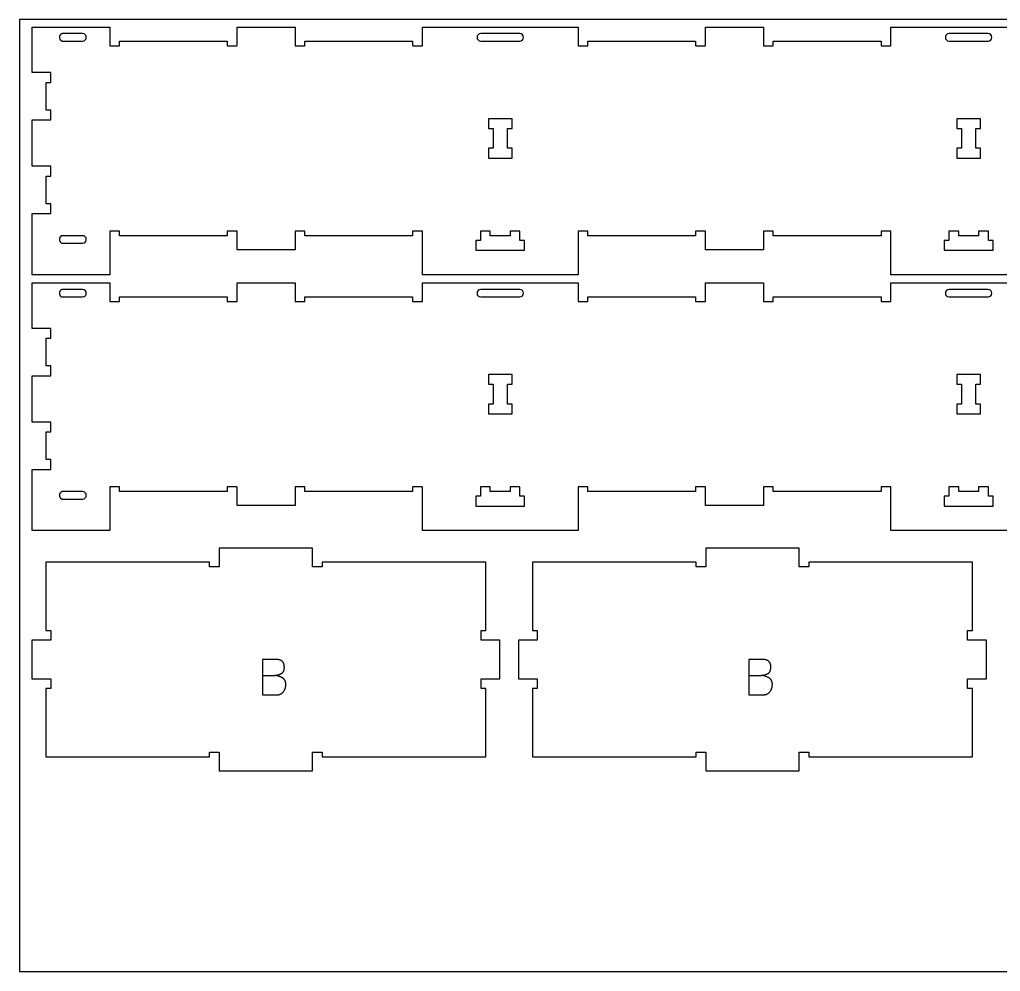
# Model space of a CAD drawing. Header units: millimetres. Extents: x -1220 to 1220, y -1270 to 3560.
# Drawn here: x -1220 to 36, y -1270 to -50 of the extents above; entities that cross this region are included whole.
import ezdxf

# ---------------------------------------------------------------- set-up
doc = ezdxf.new("R2010")
doc.units = ezdxf.units.MM
for name, color, linetype, true_color in [('0_SHEET_SPRUCEPLY_2440X122', 1, 'Continuous', 0xff0000), ('1_ANYTOOL_1MMDEEP_LABELS_S', 2, 'Continuous', 0xffff00), ('3_ANYTOOL_CUTTHROUGH_INSID', 4, 'Continuous', 0x00ffff), ('4_ANYTOOL_CUTTHROUGH_OUTSI', 5, 'Continuous', 0x0000ff)]:
    doc.layers.add(name, color=color, linetype=linetype, true_color=true_color)

msp = doc.modelspace()

# ---------------------------------------------------------------- linework, layer by layer
at = {"layer": '0_SHEET_SPRUCEPLY_2440X122'}
msp.add_lwpolyline([(-1220, -50), (-1220, -1270), (1220, -1270), (1220, -50)], close=True, dxfattribs=at)
at = {"layer": '1_ANYTOOL_1MMDEEP_LABELS_S'}
for points in [[(-909, -870.3), (-909, -915.3), (-894.5, -915.3), (-890.7, -915.4), (-890.3, -915.4), (-890, -915.4), (-889.7, -915.4), (-889.3, -915.4), (-889, -915.4), (-888.7, -915.3), (-888.4, -915.3), (-888.1, -915.2), (-887.7, -915.2), (-887.4, -915.1), (-887.2, -915), (-886.9, -915), (-886.6, -914.9), (-886.3, -914.8), (-886, -914.7), (-885.7, -914.5), (-885.5, -914.4), (-885.2, -914.3), (-885, -914.1), (-884.7, -914), (-884.5, -913.8), (-884.2, -913.7), (-884, -913.5), (-883.7, -913.3), (-883.5, -913.1), (-883.3, -912.9), (-883.1, -912.7), (-882.9, -912.5), (-882.7, -912.3), (-882.4, -912), (-882.2, -911.8), (-882.1, -911.6), (-881.7, -911), (-881.5, -910.8), (-881.3, -910.5), (-881.1, -910.2), (-881, -910), (-880.8, -909.7), (-880.7, -909.4), (-880.5, -909.2), (-880.4, -908.9), (-880.3, -908.6), (-880.1, -908.3), (-880, -908.1), (-879.9, -907.8), (-879.8, -907.5), (-879.7, -907.2), (-879.6, -906.9), (-879.5, -906.7), (-879.4, -906.4), (-879.3, -906.1), (-879.3, -905.8), (-879.2, -905.5), (-879.2, -905.2), (-879.1, -904.9), (-879.1, -904.6), (-879, -904.3), (-879, -904), (-879, -903.7), (-878.9, -903.4), (-878.9, -903.1), (-878.9, -902.8), (-878.9, -902.5), (-878.9, -902.1), (-878.9, -901.7), (-878.9, -901.4), (-879, -901), (-879, -900.7), (-879.1, -900.3), (-879.1, -900), (-879.2, -899.6), (-879.2, -899.3), (-879.3, -899), (-879.4, -898.7), (-879.5, -898.4), (-879.6, -898.1), (-879.7, -897.8), (-879.9, -897.5), (-880, -897.2), (-880.1, -897.1), (-880.1, -897), (-880.2, -896.8), (-880.3, -896.7), (-880.4, -896.6), (-880.4, -896.5), (-880.5, -896.3), (-880.6, -896.2), (-880.7, -896.1), (-880.8, -896), (-880.9, -895.8), (-881, -895.7), (-881.1, -895.6), (-881.2, -895.5), (-881.3, -895.4), (-881.4, -895.3), (-881.5, -895.2), (-881.6, -895.1), (-881.7, -895), (-881.8, -894.9), (-881.9, -894.8), (-882, -894.7), (-882.1, -894.6), (-882.2, -894.5), (-882.5, -894.3), (-882.7, -894.1), (-883, -893.9), (-883.3, -893.7), (-883.8, -893.4), (-884.4, -893.1), (-885, -892.8), (-885.5, -892.5), (-886.1, -892.3), (-886.7, -892), (-887.3, -891.8), (-887.9, -891.6), (-888.6, -891.4), (-889.2, -891.2), (-889.8, -891.1), (-890.5, -891), (-891.1, -890.8), (-891.8, -890.7), (-892.5, -890.7), (-893.2, -890.6)], [(-909, -890.8), (-893.2, -890.6), (-892.6, -890.5), (-892, -890.5), (-891.4, -890.4), (-890.8, -890.3), (-890.3, -890.2), (-889.7, -890.1), (-889.2, -890), (-888.6, -889.9), (-888.1, -889.7), (-887.6, -889.5), (-887.1, -889.4), (-886.6, -889.2), (-886.1, -889), (-885.6, -888.8), (-885.1, -888.5), (-884.6, -888.3), (-884.5, -888.2), (-884.4, -888.1), (-884.3, -888.1), (-884.2, -888), (-884.1, -887.9), (-883.9, -887.9), (-883.8, -887.8), (-883.7, -887.7), (-883.6, -887.6), (-883.5, -887.5), (-883.4, -887.4), (-883.3, -887.4), (-883.2, -887.3), (-883.1, -887.2), (-883.1, -887.1), (-883, -887), (-882.9, -886.9), (-882.8, -886.8), (-882.7, -886.7), (-882.6, -886.6), (-882.5, -886.5), (-882.5, -886.4), (-882.4, -886.3), (-882.3, -886.1), (-882.2, -886), (-882.2, -885.9), (-882.1, -885.8), (-882, -885.7), (-882, -885.6), (-881.9, -885.4), (-881.8, -885.3), (-881.8, -885.2), (-881.7, -885), (-881.7, -884.9), (-881.6, -884.6), (-881.5, -884.4), (-881.4, -884.1), (-881.3, -883.8), (-881.2, -883.5), (-881.1, -883.2), (-881.1, -882.8), (-881, -882.5), (-881, -882.2), (-880.9, -881.8), (-880.9, -881.5), (-880.9, -881.1), (-880.8, -880.7), (-880.8, -880.4), (-880.8, -880), (-880.8, -879.4), (-880.9, -879.1), (-880.9, -878.8), (-880.9, -878.5), (-880.9, -878.3), (-881, -878), (-881, -877.7), (-881, -877.4), (-881.1, -877.2), (-881.1, -876.9), (-881.2, -876.7), (-881.2, -876.4), (-881.3, -876.2), (-881.4, -876), (-881.5, -875.7), (-881.5, -875.5), (-881.6, -875.3), (-881.7, -875.1), (-881.8, -874.9), (-881.9, -874.7), (-882, -874.5), (-882.1, -874.3), (-882.2, -874.1), (-882.4, -873.9), (-882.5, -873.7), (-882.6, -873.5), (-882.7, -873.4), (-882.9, -873.2), (-883, -873), (-883.2, -872.9), (-883.3, -872.7), (-883.5, -872.6), (-883.7, -872.4), (-883.8, -872.3), (-884, -872.1), (-884.2, -872), (-884.4, -871.9), (-884.6, -871.8), (-884.7, -871.6), (-884.9, -871.5), (-885.1, -871.4), (-885.4, -871.3), (-885.6, -871.2), (-885.8, -871.1), (-886, -871), (-886.2, -871), (-886.5, -870.9), (-886.7, -870.8), (-887, -870.7), (-887.2, -870.7), (-887.5, -870.6), (-887.7, -870.6), (-888, -870.5), (-888.2, -870.5), (-888.5, -870.4), (-888.8, -870.4), (-889.1, -870.4), (-889.4, -870.3), (-889.6, -870.3), (-890.2, -870.3), (-890.9, -870.3), (-909, -870.3)], [(-285.8, -870.3), (-285.8, -915.3), (-271.3, -915.3), (-267.5, -915.4), (-267.1, -915.4), (-266.8, -915.4), (-266.5, -915.4), (-266.1, -915.4), (-265.8, -915.4), (-265.5, -915.3), (-265.2, -915.3), (-264.9, -915.2), (-264.6, -915.2), (-264.3, -915.1), (-264, -915), (-263.7, -915), (-263.4, -914.9), (-263.1, -914.8), (-262.8, -914.7), (-262.6, -914.5), (-262.3, -914.4), (-262, -914.3), (-261.8, -914.1), (-261.5, -914), (-261.3, -913.8), (-261, -913.7), (-260.8, -913.5), (-260.6, -913.3), (-260.3, -913.1), (-260.1, -912.9), (-259.9, -912.7), (-259.7, -912.5), (-259.5, -912.3), (-259.3, -912), (-259.1, -911.8), (-258.9, -911.6), (-258.5, -911), (-258.3, -910.8), (-258.1, -910.5), (-257.9, -910.2), (-257.8, -910), (-257.6, -909.7), (-257.5, -909.4), (-257.3, -909.2), (-257.2, -908.9), (-257.1, -908.6), (-256.9, -908.3), (-256.8, -908.1), (-256.7, -907.8), (-256.6, -907.5), (-256.5, -907.2), (-256.4, -906.9), (-256.3, -906.7), (-256.2, -906.4), (-256.1, -906.1), (-256.1, -905.8), (-256, -905.5), (-256, -905.2), (-255.9, -904.9), (-255.9, -904.6), (-255.8, -904.3), (-255.8, -904), (-255.8, -903.7), (-255.7, -903.4), (-255.7, -903.1), (-255.7, -902.8), (-255.7, -902.5), (-255.7, -902.1), (-255.7, -901.7), (-255.7, -901.4), (-255.8, -901), (-255.8, -900.7), (-255.9, -900.3), (-255.9, -900), (-256, -899.6), (-256.1, -899.3), (-256.1, -899), (-256.2, -898.7), (-256.3, -898.4), (-256.4, -898.1), (-256.5, -897.8), (-256.7, -897.5), (-256.8, -897.2), (-256.9, -897.1), (-256.9, -897), (-257, -896.8), (-257.1, -896.7), (-257.2, -896.6), (-257.2, -896.5), (-257.3, -896.3), (-257.4, -896.2), (-257.5, -896.1), (-257.6, -896), (-257.7, -895.8), (-257.8, -895.7), (-257.9, -895.6), (-258, -895.5), (-258.1, -895.4), (-258.2, -895.3), (-258.3, -895.2), (-258.4, -895.1), (-258.5, -895), (-258.6, -894.9), (-258.7, -894.8), (-258.8, -894.7), (-258.9, -894.6), (-259.1, -894.5), (-259.3, -894.3), (-259.5, -894.1), (-259.8, -893.9), (-260.1, -893.7), (-260.6, -893.4), (-261.2, -893.1), (-261.8, -892.8), (-262.3, -892.5), (-262.9, -892.3), (-263.5, -892), (-264.1, -891.8), (-264.7, -891.6), (-265.4, -891.4), (-266, -891.2), (-266.6, -891.1), (-267.3, -891), (-267.9, -890.8), (-268.6, -890.7), (-269.3, -890.7), (-270, -890.6)], [(-285.8, -890.8), (-270, -890.6), (-269.4, -890.5), (-268.8, -890.5), (-268.2, -890.4), (-267.6, -890.3), (-267.1, -890.2), (-266.5, -890.1), (-266, -890), (-265.4, -889.9), (-264.9, -889.7), (-264.4, -889.5), (-263.9, -889.4), (-263.4, -889.2), (-262.9, -889), (-262.4, -888.8), (-261.9, -888.5), (-261.4, -888.3), (-261.3, -888.2), (-261.2, -888.1), (-261.1, -888.1), (-261, -888), (-260.9, -887.9), (-260.7, -887.9), (-260.6, -887.8), (-260.5, -887.7), (-260.4, -887.6), (-260.3, -887.5), (-260.2, -887.4), (-260.1, -887.4), (-260, -887.3), (-259.9, -887.2), (-259.9, -887.1), (-259.8, -887), (-259.7, -886.9), (-259.6, -886.8), (-259.5, -886.7), (-259.4, -886.6), (-259.3, -886.5), (-259.3, -886.4), (-259.2, -886.3), (-259.1, -886.1), (-259, -886), (-259, -885.9), (-258.9, -885.8), (-258.8, -885.7), (-258.8, -885.6), (-258.7, -885.4), (-258.6, -885.3), (-258.6, -885.2), (-258.5, -885), (-258.5, -884.9), (-258.4, -884.6), (-258.3, -884.4), (-258.2, -884.1), (-258.1, -883.8), (-258, -883.5), (-257.9, -883.2), (-257.9, -882.8), (-257.8, -882.5), (-257.8, -882.2), (-257.7, -881.8), (-257.7, -881.5), (-257.7, -881.1), (-257.6, -880.7), (-257.6, -880.4), (-257.6, -880), (-257.6, -879.4), (-257.7, -879.1), (-257.7, -878.8), (-257.7, -878.5), (-257.7, -878.3), (-257.8, -878), (-257.8, -877.7), (-257.8, -877.4), (-257.9, -877.2), (-257.9, -876.9), (-258, -876.7), (-258, -876.4), (-258.1, -876.2), (-258.2, -876), (-258.3, -875.7), (-258.3, -875.5), (-258.4, -875.3), (-258.5, -875.1), (-258.6, -874.9), (-258.7, -874.7), (-258.8, -874.5), (-258.9, -874.3), (-259, -874.1), (-259.2, -873.9), (-259.3, -873.7), (-259.4, -873.5), (-259.6, -873.4), (-259.7, -873.2), (-259.8, -873), (-260, -872.9), (-260.1, -872.7), (-260.3, -872.6), (-260.5, -872.4), (-260.6, -872.3), (-260.8, -872.1), (-261, -872), (-261.2, -871.9), (-261.4, -871.8), (-261.6, -871.6), (-261.7, -871.5), (-262, -871.4), (-262.2, -871.3), (-262.4, -871.2), (-262.6, -871.1), (-262.8, -871), (-263, -871), (-263.3, -870.9), (-263.5, -870.8), (-263.8, -870.7), (-264, -870.7), (-264.3, -870.6), (-264.5, -870.6), (-264.8, -870.5), (-265, -870.5), (-265.3, -870.4), (-265.6, -870.4), (-265.9, -870.4), (-266.2, -870.3), (-266.4, -870.3), (-267, -870.3), (-267.7, -870.3), (-285.8, -870.3)]]:
    msp.add_lwpolyline(points, dxfattribs=at)
at = {"layer": '3_ANYTOOL_CUTTHROUGH_INSID'}
for points in [[(-1139.3, -68), (-1165, -68), (-1165.1, -68), (-1165.2, -68), (-1165.3, -68), (-1165.4, -68), (-1165.5, -68), (-1165.6, -68), (-1165.7, -68), (-1165.8, -68.1), (-1165.9, -68.1), (-1166, -68.1), (-1166.1, -68.1), (-1166.2, -68.2), (-1166.3, -68.2), (-1166.4, -68.2), (-1166.5, -68.3), (-1166.6, -68.3), (-1166.6, -68.4), (-1166.7, -68.4), (-1166.8, -68.5), (-1166.9, -68.5), (-1167, -68.6), (-1167.1, -68.7), (-1167.2, -68.7), (-1167.3, -68.8), (-1167.4, -68.9), (-1167.4, -68.9), (-1167.5, -69), (-1167.6, -69.1), (-1167.7, -69.2), (-1167.8, -69.2), (-1167.8, -69.3), (-1167.9, -69.4), (-1168, -69.5), (-1168, -69.6), (-1168.1, -69.7), (-1168.2, -69.8), (-1168.2, -69.9), (-1168.3, -70), (-1168.3, -70.1), (-1168.4, -70.2), (-1168.5, -70.3), (-1168.5, -70.4), (-1168.5, -70.5), (-1168.6, -70.6), (-1168.6, -70.7), (-1168.7, -70.8), (-1168.7, -70.9), (-1168.8, -71), (-1168.8, -71.1), (-1168.8, -71.2), (-1168.8, -71.3), (-1168.9, -71.4), (-1168.9, -71.5), (-1168.9, -71.7), (-1168.9, -71.8), (-1168.9, -71.9), (-1169, -72), (-1169, -72.1), (-1169, -72.2), (-1169, -72.3), (-1169, -72.4), (-1169, -72.5), (-1169, -72.6), (-1169, -72.7), (-1169, -72.8), (-1169, -72.9), (-1169, -73), (-1169, -73.2), (-1169, -73.3), (-1169, -73.4), (-1169, -73.5), (-1168.9, -73.6), (-1168.9, -73.7), (-1168.9, -73.8), (-1168.9, -73.9), (-1168.9, -74), (-1168.8, -74.1), (-1168.8, -74.2), (-1168.8, -74.3), (-1168.8, -74.4), (-1168.7, -74.6), (-1168.7, -74.7), (-1168.6, -74.8), (-1168.6, -74.9), (-1168.5, -75), (-1168.5, -75.1), (-1168.5, -75.2), (-1168.4, -75.3), (-1168.3, -75.4), (-1168.3, -75.5), (-1168.2, -75.6), (-1168.2, -75.7), (-1168.1, -75.8), (-1168, -75.9), (-1168, -76), (-1167.9, -76), (-1167.8, -76.1), (-1167.8, -76.2), (-1167.7, -76.3), (-1167.6, -76.4), (-1167.5, -76.4), (-1167.4, -76.5), (-1167.4, -76.6), (-1167.3, -76.7), (-1167.2, -76.7), (-1167.1, -76.8), (-1167, -76.9), (-1166.9, -76.9), (-1166.8, -77), (-1166.7, -77), (-1166.6, -77.1), (-1166.6, -77.1), (-1166.5, -77.2), (-1166.4, -77.2), (-1166.3, -77.2), (-1166.2, -77.3), (-1166.1, -77.3), (-1166, -77.3), (-1165.9, -77.4), (-1165.8, -77.4), (-1165.7, -77.4), (-1165.6, -77.4), (-1165.5, -77.4), (-1165.4, -77.5), (-1165.3, -77.5), (-1165.2, -77.5), (-1165.1, -77.5), (-1165, -77.5), (-1139.3, -77.5, 1)], [(-579.3, -68), (-629.3, -68, 1), (-629.3, -77.5), (-579.3, -77.5, 1)], [(20.7, -68), (-29.3, -68, 1), (-29.3, -77.5), (20.7, -77.5, 1)], [(-1139.3, -336.5, 1), (-1139.3, -327), (-1165, -327), (-1165.1, -327), (-1165.2, -327), (-1165.3, -327), (-1165.4, -327), (-1165.5, -327), (-1165.6, -327), (-1165.7, -327), (-1165.8, -327.1), (-1165.9, -327.1), (-1166, -327.1), (-1166.1, -327.1), (-1166.2, -327.2), (-1166.3, -327.2), (-1166.4, -327.2), (-1166.5, -327.3), (-1166.6, -327.3), (-1166.6, -327.4), (-1166.7, -327.4), (-1166.8, -327.5), (-1166.9, -327.5), (-1167, -327.6), (-1167.1, -327.7), (-1167.2, -327.7), (-1167.3, -327.8), (-1167.4, -327.9), (-1167.4, -327.9), (-1167.5, -328), (-1167.6, -328.1), (-1167.7, -328.2), (-1167.8, -328.2), (-1167.8, -328.3), (-1167.9, -328.4), (-1168, -328.5), (-1168, -328.6), (-1168.1, -328.7), (-1168.2, -328.8), (-1168.2, -328.9), (-1168.3, -329), (-1168.3, -329.1), (-1168.4, -329.2), (-1168.5, -329.3), (-1168.5, -329.4), (-1168.5, -329.5), (-1168.6, -329.6), (-1168.6, -329.7), (-1168.7, -329.8), (-1168.7, -329.9), (-1168.8, -330), (-1168.8, -330.1), (-1168.8, -330.2), (-1168.8, -330.3), (-1168.9, -330.4), (-1168.9, -330.5), (-1168.9, -330.7), (-1168.9, -330.8), (-1168.9, -330.9), (-1169, -331), (-1169, -331.1), (-1169, -331.2), (-1169, -331.3), (-1169, -331.4), (-1169, -331.5), (-1169, -331.6), (-1169, -331.7), (-1169, -331.8), (-1169, -331.9), (-1169, -332), (-1169, -332.2), (-1169, -332.3), (-1169, -332.4), (-1169, -332.5), (-1168.9, -332.6), (-1168.9, -332.7), (-1168.9, -332.8), (-1168.9, -332.9), (-1168.9, -333), (-1168.8, -333.1), (-1168.8, -333.2), (-1168.8, -333.3), (-1168.8, -333.4), (-1168.7, -333.6), (-1168.7, -333.7), (-1168.6, -333.8), (-1168.6, -333.9), (-1168.5, -334), (-1168.5, -334.1), (-1168.5, -334.2), (-1168.4, -334.3), (-1168.3, -334.4), (-1168.3, -334.5), (-1168.2, -334.6), (-1168.2, -334.7), (-1168.1, -334.8), (-1168, -334.9), (-1168, -335), (-1167.9, -335), (-1167.8, -335.1), (-1167.8, -335.2), (-1167.7, -335.3), (-1167.6, -335.4), (-1167.5, -335.4), (-1167.4, -335.5), (-1167.4, -335.6), (-1167.3, -335.7), (-1167.2, -335.7), (-1167.1, -335.8), (-1167, -335.9), (-1166.9, -335.9), (-1166.8, -336), (-1166.7, -336), (-1166.6, -336.1), (-1166.6, -336.1), (-1166.5, -336.2), (-1166.4, -336.2), (-1166.3, -336.2), (-1166.2, -336.3), (-1166.1, -336.3), (-1166, -336.3), (-1165.9, -336.4), (-1165.8, -336.4), (-1165.7, -336.4), (-1165.6, -336.4), (-1165.5, -336.4), (-1165.4, -336.5), (-1165.3, -336.5), (-1165.2, -336.5), (-1165.1, -336.5), (-1165, -336.5)], [(-1139.3, -396), (-1165, -396), (-1165.1, -396), (-1165.2, -396), (-1165.3, -396), (-1165.4, -396), (-1165.5, -396), (-1165.6, -396), (-1165.7, -396), (-1165.8, -396.1), (-1165.9, -396.1), (-1166, -396.1), (-1166.1, -396.1), (-1166.2, -396.2), (-1166.3, -396.2), (-1166.4, -396.2), (-1166.5, -396.3), (-1166.6, -396.3), (-1166.6, -396.4), (-1166.7, -396.4), (-1166.8, -396.5), (-1166.9, -396.5), (-1167, -396.6), (-1167.1, -396.7), (-1167.2, -396.7), (-1167.3, -396.8), (-1167.4, -396.9), (-1167.4, -396.9), (-1167.5, -397), (-1167.6, -397.1), (-1167.7, -397.2), (-1167.8, -397.2), (-1167.8, -397.3), (-1167.9, -397.4), (-1168, -397.5), (-1168, -397.6), (-1168.1, -397.7), (-1168.2, -397.8), (-1168.2, -397.9), (-1168.3, -398), (-1168.3, -398.1), (-1168.4, -398.2), (-1168.5, -398.3), (-1168.5, -398.4), (-1168.5, -398.5), (-1168.6, -398.6), (-1168.6, -398.7), (-1168.7, -398.8), (-1168.7, -398.9), (-1168.8, -399), (-1168.8, -399.1), (-1168.8, -399.2), (-1168.8, -399.3), (-1168.9, -399.4), (-1168.9, -399.5), (-1168.9, -399.7), (-1168.9, -399.8), (-1168.9, -399.9), (-1169, -400), (-1169, -400.1), (-1169, -400.2), (-1169, -400.3), (-1169, -400.4), (-1169, -400.5), (-1169, -400.6), (-1169, -400.7), (-1169, -400.8), (-1169, -400.9), (-1169, -401), (-1169, -401.2), (-1169, -401.3), (-1169, -401.4), (-1169, -401.5), (-1168.9, -401.6), (-1168.9, -401.7), (-1168.9, -401.8), (-1168.9, -401.9), (-1168.9, -402), (-1168.8, -402.1), (-1168.8, -402.2), (-1168.8, -402.3), (-1168.8, -402.4), (-1168.7, -402.6), (-1168.7, -402.7), (-1168.6, -402.8), (-1168.6, -402.9), (-1168.5, -403), (-1168.5, -403.1), (-1168.5, -403.2), (-1168.4, -403.3), (-1168.3, -403.4), (-1168.3, -403.5), (-1168.2, -403.6), (-1168.2, -403.7), (-1168.1, -403.8), (-1168, -403.9), (-1168, -404), (-1167.9, -404), (-1167.8, -404.1), (-1167.8, -404.2), (-1167.7, -404.3), (-1167.6, -404.4), (-1167.5, -404.4), (-1167.4, -404.5), (-1167.4, -404.6), (-1167.3, -404.7), (-1167.2, -404.7), (-1167.1, -404.8), (-1167, -404.9), (-1166.9, -404.9), (-1166.8, -405), (-1166.7, -405), (-1166.6, -405.1), (-1166.6, -405.1), (-1166.5, -405.2), (-1166.4, -405.2), (-1166.3, -405.2), (-1166.2, -405.3), (-1166.1, -405.3), (-1166, -405.3), (-1165.9, -405.4), (-1165.8, -405.4), (-1165.7, -405.4), (-1165.6, -405.4), (-1165.5, -405.4), (-1165.4, -405.5), (-1165.3, -405.5), (-1165.2, -405.5), (-1165.1, -405.5), (-1165, -405.5), (-1139.3, -405.5, 1)], [(-579.3, -396), (-629.3, -396, 1), (-629.3, -405.5), (-579.3, -405.5, 1)], [(20.7, -396), (-29.3, -396, 1), (-29.3, -405.5), (20.7, -405.5, 1)], [(-1139.3, -664.5, 1), (-1139.3, -655), (-1165, -655), (-1165.1, -655), (-1165.2, -655), (-1165.3, -655), (-1165.4, -655), (-1165.5, -655), (-1165.6, -655), (-1165.7, -655), (-1165.8, -655.1), (-1165.9, -655.1), (-1166, -655.1), (-1166.1, -655.1), (-1166.2, -655.2), (-1166.3, -655.2), (-1166.4, -655.2), (-1166.5, -655.3), (-1166.6, -655.3), (-1166.6, -655.4), (-1166.7, -655.4), (-1166.8, -655.5), (-1166.9, -655.5), (-1167, -655.6), (-1167.1, -655.7), (-1167.2, -655.7), (-1167.3, -655.8), (-1167.4, -655.9), (-1167.4, -655.9), (-1167.5, -656), (-1167.6, -656.1), (-1167.7, -656.2), (-1167.8, -656.2), (-1167.8, -656.3), (-1167.9, -656.4), (-1168, -656.5), (-1168, -656.6), (-1168.1, -656.7), (-1168.2, -656.8), (-1168.2, -656.9), (-1168.3, -657), (-1168.3, -657.1), (-1168.4, -657.2), (-1168.5, -657.3), (-1168.5, -657.4), (-1168.5, -657.5), (-1168.6, -657.6), (-1168.6, -657.7), (-1168.7, -657.8), (-1168.7, -657.9), (-1168.8, -658), (-1168.8, -658.1), (-1168.8, -658.2), (-1168.8, -658.3), (-1168.9, -658.4), (-1168.9, -658.5), (-1168.9, -658.7), (-1168.9, -658.8), (-1168.9, -658.9), (-1169, -659), (-1169, -659.1), (-1169, -659.2), (-1169, -659.3), (-1169, -659.4), (-1169, -659.5), (-1169, -659.6), (-1169, -659.7), (-1169, -659.8), (-1169, -659.9), (-1169, -660), (-1169, -660.2), (-1169, -660.3), (-1169, -660.4), (-1169, -660.5), (-1168.9, -660.6), (-1168.9, -660.7), (-1168.9, -660.8), (-1168.9, -660.9), (-1168.9, -661), (-1168.8, -661.1), (-1168.8, -661.2), (-1168.8, -661.3), (-1168.8, -661.4), (-1168.7, -661.6), (-1168.7, -661.7), (-1168.6, -661.8), (-1168.6, -661.9), (-1168.5, -662), (-1168.5, -662.1), (-1168.5, -662.2), (-1168.4, -662.3), (-1168.3, -662.4), (-1168.3, -662.5), (-1168.2, -662.6), (-1168.2, -662.7), (-1168.1, -662.8), (-1168, -662.9), (-1168, -663), (-1167.9, -663), (-1167.8, -663.1), (-1167.8, -663.2), (-1167.7, -663.3), (-1167.6, -663.4), (-1167.5, -663.4), (-1167.4, -663.5), (-1167.4, -663.6), (-1167.3, -663.7), (-1167.2, -663.7), (-1167.1, -663.8), (-1167, -663.9), (-1166.9, -663.9), (-1166.8, -664), (-1166.7, -664), (-1166.6, -664.1), (-1166.6, -664.1), (-1166.5, -664.2), (-1166.4, -664.2), (-1166.3, -664.2), (-1166.2, -664.3), (-1166.1, -664.3), (-1166, -664.3), (-1165.9, -664.4), (-1165.8, -664.4), (-1165.7, -664.4), (-1165.6, -664.4), (-1165.5, -664.4), (-1165.4, -664.5), (-1165.3, -664.5), (-1165.2, -664.5), (-1165.1, -664.5), (-1165, -664.5)]]:
    msp.add_lwpolyline(points, format="xyb", close=True, dxfattribs=at)
for points in [[(-595, -215), (-595, -189.5), (-589, -189.5), (-589, -177), (-619.5, -177), (-619.5, -189.5), (-613.5, -189.5), (-613.5, -215), (-619.5, -215), (-619.5, -227.5), (-589, -227.5), (-589, -215)], [(5, -215), (5, -189.5), (11, -189.5), (11, -177), (-19.5, -177), (-19.5, -189.5), (-13.5, -189.5), (-13.5, -215), (-19.5, -215), (-19.5, -227.5), (11, -227.5), (11, -215)], [(-617, -327), (-617, -321), (-629.5, -321), (-629.5, -333), (-635.5, -333), (-635.5, -345.5), (-573, -345.5), (-573, -333), (-579, -333), (-579, -321), (-591.5, -321), (-591.5, -327)], [(-17, -327), (-17, -321), (-29.5, -321), (-29.5, -333), (-35.5, -333), (-35.5, -345.5), (27, -345.5), (27, -333), (21, -333), (21, -321), (8.5, -321), (8.5, -327)], [(-595, -543), (-595, -517.5), (-589, -517.5), (-589, -505), (-619.5, -505), (-619.5, -517.5), (-613.5, -517.5), (-613.5, -543), (-619.5, -543), (-619.5, -555.5), (-589, -555.5), (-589, -543)], [(5, -543), (5, -517.5), (11, -517.5), (11, -505), (-19.5, -505), (-19.5, -517.5), (-13.5, -517.5), (-13.5, -543), (-19.5, -543), (-19.5, -555.5), (11, -555.5), (11, -543)], [(-617, -655), (-617, -649), (-629.5, -649), (-629.5, -661), (-635.5, -661), (-635.5, -673.5), (-573, -673.5), (-573, -661), (-579, -661), (-579, -649), (-591.5, -649), (-591.5, -655)], [(-17, -655), (-17, -649), (-29.5, -649), (-29.5, -661), (-35.5, -661), (-35.5, -673.5), (27, -673.5), (27, -661), (21, -661), (21, -649), (8.5, -649), (8.5, -655)]]:
    msp.add_lwpolyline(points, close=True, dxfattribs=at)
at = {"layer": '4_ANYTOOL_CUTTHROUGH_OUTSI'}
for points in [[(95.5, -377), (-104, -377), (-104, -321.2), (-104, -321.2, 0.414214), (-104.3, -321), (-116.3, -321, 0.414214), (-116.5, -321.2), (-116.5, -327), (-254.5, -327), (-254.5, -321.2), (-254.5, -321.2, 0.414214), (-254.8, -321), (-266.8, -321, 0.414214), (-267, -321.2), (-267, -345), (-341.5, -345), (-341.5, -321.2), (-341.5, -321.2, 0.414214), (-341.8, -321), (-353.8, -321, 0.414214), (-354, -321.2), (-354, -327), (-492, -327), (-492, -321.2), (-492, -321.2, 0.414214), (-492.3, -321), (-504.3, -321, 0.414214), (-504.5, -321.2), (-504.5, -377), (-704, -377), (-704, -321.2), (-704, -321.2, 0.414214), (-704.3, -321), (-716.3, -321, 0.414214), (-716.5, -321.2), (-716.5, -327), (-854.5, -327), (-854.5, -321.2), (-854.5, -321.2, 0.414214), (-854.8, -321), (-866.8, -321, 0.414214), (-867, -321.2), (-867, -345), (-941.5, -345), (-941.5, -321.2), (-941.5, -321.2, 0.414214), (-941.8, -321), (-953.8, -321, 0.414214), (-954, -321.2), (-954, -327), (-1092, -327), (-1092, -321.2), (-1092, -321.2, 0.414214), (-1092.3, -321), (-1104.3, -321, 0.414214), (-1104.5, -321.2), (-1104.5, -377), (-1204, -377), (-1204, -357.2), (-1204, -345.2), (-1204, -298.5), (-1180.3, -298.5), (-1180.3, -298.5, 0.414214), (-1180, -298.2), (-1180, -286.2, 0.414214), (-1180.3, -286), (-1186, -286), (-1186, -250.5), (-1180.3, -250.5), (-1180.3, -250.5, 0.414214), (-1180, -250.2), (-1180, -238.2, 0.414214), (-1180.3, -238), (-1204, -238), (-1204, -178.5), (-1180.3, -178.5), (-1180.3, -178.5, 0.414214), (-1180, -178.2), (-1180, -166.2, 0.414214), (-1180.3, -166), (-1186, -166), (-1186, -130.5), (-1180.3, -130.5), (-1180.3, -130.5, 0.414214), (-1180, -130.2), (-1180, -118.2, 0.414214), (-1180.3, -118), (-1204, -118), (-1204, -59.5), (-1104.5, -59.5), (-1104.5, -83.2), (-1104.5, -83.2, 0.414214), (-1104.3, -83.5), (-1092.3, -83.5, 0.414214), (-1092, -83.2), (-1092, -77.5), (-954, -77.5), (-954, -83.2), (-954, -83.2, 0.414214), (-953.8, -83.5), (-941.8, -83.5, 0.414214), (-941.5, -83.2), (-941.5, -59.5), (-867, -59.5), (-867, -83.2), (-867, -83.2, 0.414214), (-866.8, -83.5), (-854.8, -83.5, 0.414214), (-854.5, -83.2), (-854.5, -77.5), (-716.5, -77.5), (-716.5, -83.2), (-716.5, -83.2, 0.414214), (-716.3, -83.5), (-704.3, -83.5, 0.414214), (-704, -83.2), (-704, -59.5), (-504.5, -59.5), (-504.5, -83.2), (-504.5, -83.2, 0.414214), (-504.3, -83.5), (-492.3, -83.5, 0.414214), (-492, -83.2), (-492, -77.5), (-354, -77.5), (-354, -83.2), (-354, -83.2, 0.414214), (-353.8, -83.5), (-341.8, -83.5, 0.414214), (-341.5, -83.2), (-341.5, -59.5), (-267, -59.5), (-267, -83.2), (-267, -83.2, 0.414214), (-266.8, -83.5), (-254.8, -83.5, 0.414214), (-254.5, -83.2), (-254.5, -77.5), (-116.5, -77.5), (-116.5, -83.2), (-116.5, -83.2, 0.414214), (-116.3, -83.5), (-104.3, -83.5, 0.414214), (-104, -83.2), (-104, -59.5), (95.5, -59.5)], [(95.5, -705), (-104, -705), (-104, -649.2), (-104, -649.2, 0.414214), (-104.3, -649), (-116.3, -649, 0.414214), (-116.5, -649.2), (-116.5, -655), (-254.5, -655), (-254.5, -649.2), (-254.5, -649.2, 0.414214), (-254.8, -649), (-266.8, -649, 0.414214), (-267, -649.2), (-267, -673), (-341.5, -673), (-341.5, -649.2), (-341.5, -649.2, 0.414214), (-341.8, -649), (-353.8, -649, 0.414214), (-354, -649.2), (-354, -655), (-492, -655), (-492, -649.2), (-492, -649.2, 0.414214), (-492.3, -649), (-504.3, -649, 0.414214), (-504.5, -649.2), (-504.5, -705), (-704, -705), (-704, -649.2), (-704, -649.2, 0.414214), (-704.3, -649), (-716.3, -649, 0.414214), (-716.5, -649.2), (-716.5, -655), (-854.5, -655), (-854.5, -649.2), (-854.5, -649.2, 0.414214), (-854.8, -649), (-866.8, -649, 0.414214), (-867, -649.2), (-867, -673), (-941.5, -673), (-941.5, -649.2), (-941.5, -649.2, 0.414214), (-941.8, -649), (-953.8, -649, 0.414214), (-954, -649.2), (-954, -655), (-1092, -655), (-1092, -649.2), (-1092, -649.2, 0.414214), (-1092.3, -649), (-1104.3, -649, 0.414214), (-1104.5, -649.2), (-1104.5, -705), (-1204, -705), (-1204, -685.2), (-1204, -673.2), (-1204, -626.5), (-1180.3, -626.5), (-1180.3, -626.5, 0.414214), (-1180, -626.2), (-1180, -614.2, 0.414214), (-1180.3, -614), (-1186, -614), (-1186, -578.5), (-1180.3, -578.5), (-1180.3, -578.5, 0.414214), (-1180, -578.2), (-1180, -566.2, 0.414214), (-1180.3, -566), (-1204, -566), (-1204, -506.5), (-1180.3, -506.5), (-1180.3, -506.5, 0.414214), (-1180, -506.2), (-1180, -494.2, 0.414214), (-1180.3, -494), (-1186, -494), (-1186, -458.5), (-1180.3, -458.5), (-1180.3, -458.5, 0.414214), (-1180, -458.2), (-1180, -446.2, 0.414214), (-1180.3, -446), (-1204, -446), (-1204, -387.5), (-1104.5, -387.5), (-1104.5, -411.2), (-1104.5, -411.2, 0.414214), (-1104.3, -411.5), (-1092.3, -411.5, 0.414214), (-1092, -411.2), (-1092, -405.5), (-954, -405.5), (-954, -411.2), (-954, -411.2, 0.414214), (-953.8, -411.5), (-941.8, -411.5, 0.414214), (-941.5, -411.2), (-941.5, -387.5), (-867, -387.5), (-867, -411.2), (-867, -411.2, 0.414214), (-866.8, -411.5), (-854.8, -411.5, 0.414214), (-854.5, -411.2), (-854.5, -405.5), (-716.5, -405.5), (-716.5, -411.2), (-716.5, -411.2, 0.414214), (-716.3, -411.5), (-704.3, -411.5, 0.414214), (-704, -411.2), (-704, -387.5), (-504.5, -387.5), (-504.5, -411.2), (-504.5, -411.2, 0.414214), (-504.3, -411.5), (-492.3, -411.5, 0.414214), (-492, -411.2), (-492, -405.5), (-354, -405.5), (-354, -411.2), (-354, -411.2, 0.414214), (-353.8, -411.5), (-341.8, -411.5, 0.414214), (-341.5, -411.2), (-341.5, -387.5), (-267, -387.5), (-267, -411.2), (-267, -411.2, 0.414214), (-266.8, -411.5), (-254.8, -411.5, 0.414214), (-254.5, -411.2), (-254.5, -405.5), (-116.5, -405.5), (-116.5, -411.2), (-116.5, -411.2, 0.414214), (-116.3, -411.5), (-104.3, -411.5, 0.414214), (-104, -411.2), (-104, -387.5), (95.5, -387.5)]]:
    msp.add_lwpolyline(points, format="xyb", dxfattribs=at)
for points in [[(-832.2, -995), (-622.7, -995), (-622.7, -907.5), (-628.5, -907.5), (-628.5, -907.5, -0.414214), (-628.7, -907.3), (-628.7, -895.3, -0.414214), (-628.5, -895), (-604.7, -895), (-604.7, -845.5), (-628.5, -845.5), (-628.5, -845.5, -0.414214), (-628.7, -845.3), (-628.7, -833.3, -0.414214), (-628.5, -833), (-622.7, -833), (-622.7, -745.5), (-832.2, -745.5), (-832.2, -751.3), (-832.2, -751.3, -0.414214), (-832.5, -751.5), (-844.5, -751.5, -0.414214), (-844.7, -751.3), (-844.7, -727.5), (-964.2, -727.5), (-964.2, -751.3), (-964.2, -751.3, -0.414214), (-964.5, -751.5), (-976.5, -751.5, -0.414214), (-976.7, -751.3), (-976.7, -745.5), (-1186.2, -745.5), (-1186.2, -833), (-1180.5, -833), (-1180.5, -833, -0.414214), (-1180.2, -833.3), (-1180.2, -845.3, -0.414214), (-1180.5, -845.5), (-1204.2, -845.5), (-1204.2, -895), (-1180.5, -895), (-1180.5, -895, -0.414214), (-1180.2, -895.3), (-1180.2, -907.3, -0.414214), (-1180.5, -907.5), (-1186.2, -907.5), (-1186.2, -995), (-976.7, -995), (-976.7, -989.3), (-976.7, -989.3, -0.414214), (-976.5, -989), (-964.5, -989, -0.414214), (-964.2, -989.3), (-964.2, -1013), (-844.7, -1013), (-844.7, -989.3), (-844.7, -989.3, -0.414214), (-844.5, -989), (-832.5, -989, -0.414214), (-832.2, -989.3)], [(-209, -995), (0.5, -995), (0.5, -907.5), (-5.3, -907.5), (-5.3, -907.5, -0.414214), (-5.5, -907.3), (-5.5, -895.3, -0.414214), (-5.3, -895), (18.5, -895), (18.5, -845.5), (-5.3, -845.5), (-5.3, -845.5, -0.414214), (-5.5, -845.3), (-5.5, -833.3, -0.414214), (-5.3, -833), (0.5, -833), (0.5, -745.5), (-209, -745.5), (-209, -751.3), (-209, -751.3, -0.414214), (-209.3, -751.5), (-221.3, -751.5, -0.414214), (-221.5, -751.3), (-221.5, -727.5), (-341, -727.5), (-341, -751.3), (-341, -751.3, -0.414214), (-341.3, -751.5), (-353.3, -751.5, -0.414214), (-353.5, -751.3), (-353.5, -745.5), (-563, -745.5), (-563, -833), (-557.3, -833), (-557.3, -833, -0.414214), (-557, -833.3), (-557, -845.3, -0.414214), (-557.3, -845.5), (-581, -845.5), (-581, -895), (-557.3, -895), (-557.3, -895, -0.414214), (-557, -895.3), (-557, -907.3, -0.414214), (-557.3, -907.5), (-563, -907.5), (-563, -995), (-353.5, -995), (-353.5, -989.3), (-353.5, -989.3, -0.414214), (-353.3, -989), (-341.3, -989, -0.414214), (-341, -989.3), (-341, -1013), (-221.5, -1013), (-221.5, -989.3), (-221.5, -989.3, -0.414214), (-221.3, -989), (-209.3, -989, -0.414214), (-209, -989.3)]]:
    msp.add_lwpolyline(points, format="xyb", close=True, dxfattribs=at)

doc.saveas('drawing.dxf')
